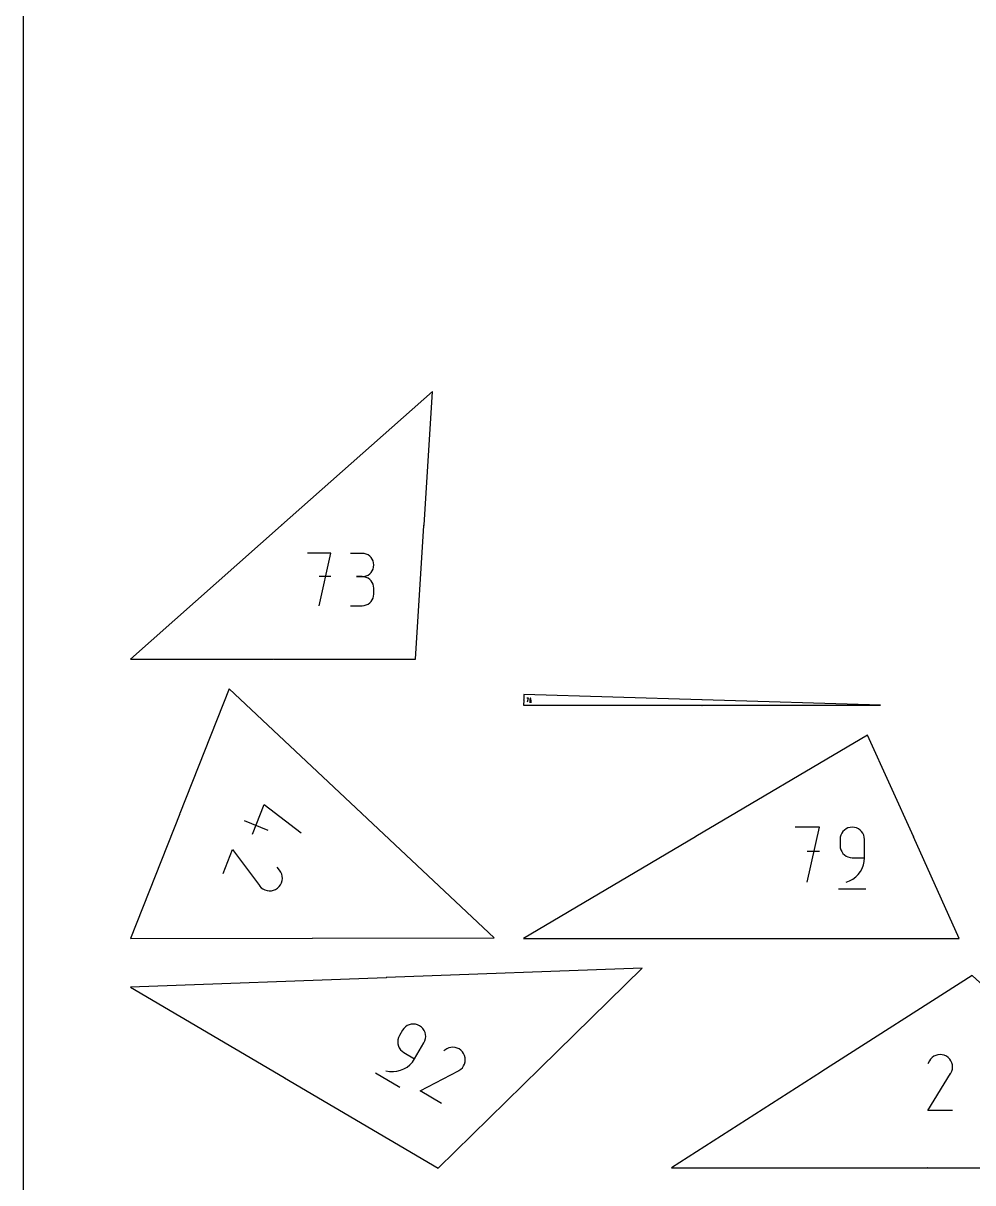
# Model space of a CAD drawing. Extents: x 0 to 500, y 0 to 1020.
# Drawn here: x 0 to 102.4, y 519.9 to 644.9 of the extents above; entities that cross this region are included whole.
import ezdxf

# ---------------------------------------------------------------- set-up
doc = ezdxf.new("R2010")
doc.units = 0

msp = doc.modelspace()

# ---------------------------------------------------------------- linework, layer by layer
at = {"layer": 'annotation', "color": 1}
for p, q in [((27.85468, 590.794825), (27.854641, 590.794232)), ((27.854641, 590.794232), (27.854709, 590.793624)), ((27.85482, 590.795392), (27.85468, 590.794825)), ((27.854709, 590.793624), (27.854942, 590.792691)), ((27.855052, 590.795922), (27.85482, 590.795392)), ((27.85537, 590.796404), (27.855052, 590.795922)), ((27.855765, 590.796826), (27.85537, 590.796404)), ((27.856231, 590.797178), (27.855765, 590.796826)), ((27.85676, 590.797449), (27.856231, 590.797178)), ((27.857345, 590.797628), (27.85676, 590.797449)), ((27.857952, 590.797694), (27.857345, 590.797628)), ((27.857345, 590.797628), (27.857345, 590.797628)), ((27.858544, 590.797653), (27.857952, 590.797694)), ((27.859111, 590.797512), (27.858544, 590.797653)), ((27.859641, 590.797279), (27.859111, 590.797512)), ((27.860122, 590.796961), (27.859641, 590.797279)), ((27.860544, 590.796565), (27.860122, 590.796961)), ((27.860895, 590.796098), (27.860544, 590.796565)), ((27.861164, 590.795568), (27.860895, 590.796098)), ((27.861339, 590.794982), (27.861164, 590.795568)), ((27.861342, 590.794969), (27.861339, 590.794982)), ((27.861339, 590.794982), (27.861339, 590.794982)), ((27.861345, 590.794956), (27.861342, 590.794969)), ((27.861347, 590.794943), (27.861345, 590.794956)), ((27.861349, 590.794931), (27.861347, 590.794943)), ((27.861351, 590.79492), (27.861349, 590.794931)), ((27.861353, 590.794908), (27.861351, 590.79492)), ((27.861354, 590.794896), (27.861353, 590.794908)), ((27.861355, 590.794884), (27.861354, 590.794896)), ((27.861355, 590.794872), (27.861355, 590.794884)), ((27.863359, 590.78319), (27.861355, 590.794872)), ((27.861355, 590.794872), (27.861355, 590.794872)), ((27.868422, 590.787682), (27.863359, 590.78319)), ((43.226742, 590.783945), (43.239939, 590.783122)), ((43.22737, 590.794025), (43.233231, 590.793659)), ((43.230167, 590.791645), (43.230624, 590.798973)), ((43.230624, 590.798973), (43.240705, 590.795406)), ((43.239939, 590.783122), (43.237187, 590.786239)), ((33.190642, 587.781262), (30.678488, 587.781262)), ((31.934742, 582.132016), (33.190642, 587.781262)), ((36.563768, 587.774708), (35.309286, 587.774708)), ((36.78939, 587.754456), (36.563768, 587.774708)), ((37.001692, 587.696095), (36.78939, 587.754456)), ((37.197144, 587.603213), (37.001692, 587.696095)), ((37.372214, 587.4794), (37.197144, 587.603213)), ((37.523371, 587.328245), (37.372214, 587.4794)), ((37.647084, 587.153338), (37.523371, 587.328245)), ((37.739823, 586.958268), (37.647084, 587.153338)), ((37.798055, 586.746625), (37.739823, 586.958268)), ((37.818251, 586.521997), (37.798055, 586.746625)), ((37.798055, 586.296314), (37.818251, 586.521997)), ((37.818251, 586.521997), (37.818251, 586.521997)), ((33.190642, 585.265566), (31.934742, 585.265566)), ((36.563768, 585.265743), (35.935641, 585.265743)), ((35.935641, 585.265743), (36.563768, 585.265743)), ((36.563768, 585.265743), (36.78939, 585.285999)), ((36.78939, 585.245491), (36.563768, 585.265743)), ((36.563768, 585.265743), (36.563768, 585.265743)), ((36.78939, 585.285999), (37.001692, 585.344394)), ((37.001692, 585.18713), (36.78939, 585.245491)), ((37.001692, 585.344394), (37.197144, 585.437369)), ((37.197144, 585.094248), (37.001692, 585.18713)), ((37.197144, 585.437369), (37.372214, 585.561361)), ((37.372214, 585.561361), (37.523371, 585.712813)), ((37.523371, 585.712813), (37.647084, 585.888162)), ((37.647084, 585.888162), (37.739823, 586.083849)), ((37.739823, 586.083849), (37.798055, 586.296314)), ((37.372214, 584.970435), (37.197144, 585.094248)), ((37.523371, 584.81928), (37.372214, 584.970435)), ((37.647084, 584.644373), (37.523371, 584.81928)), ((37.739823, 584.449303), (37.647084, 584.644373)), ((37.798055, 584.23766), (37.739823, 584.449303)), ((37.818251, 584.013032), (37.798055, 584.23766)), ((37.818251, 583.384905), (37.818251, 584.013032)), ((37.818251, 584.013032), (37.818251, 584.013032)), ((37.523371, 582.57851), (37.647084, 582.753406)), ((37.647084, 582.753406), (37.739823, 582.94849)), ((37.739823, 582.94849), (37.798055, 583.160184)), ((37.798055, 583.160184), (37.818251, 583.384905)), ((35.309286, 582.132194), (36.563768, 582.132194)), ((36.563768, 582.132194), (36.78939, 582.152433)), ((36.563768, 582.132194), (36.563768, 582.132194)), ((36.78939, 582.152433), (37.001692, 582.210766)), ((37.001692, 582.210766), (37.197144, 582.303609)), ((37.197144, 582.303609), (37.372214, 582.427385)), ((37.372214, 582.427385), (37.523371, 582.57851)), ((26.956251, 576.35676), (26.964713, 576.35676)), ((26.958787, 576.360148), (26.958787, 576.35338)), ((26.964713, 576.35676), (26.961333, 576.344908)), ((53.976086, 571.972966), (53.975947, 571.966464)), ((53.990639, 571.969403), (53.976086, 571.972966)), ((53.990895, 571.981389), (53.976272, 571.981701)), ((53.976272, 571.981701), (53.979455, 571.978381)), ((53.982597, 571.972827), (53.982528, 571.969576)), ((54.489278, 572.154586), (54.320845, 572.154586)), ((54.405073, 571.775819), (54.489278, 572.154586)), ((54.489278, 571.985915), (54.405073, 571.985915)), ((54.620793, 571.728473), (54.810177, 571.728473)), ((54.63319, 572.011517), (54.631328, 571.985915)), ((54.631328, 571.985915), (54.631328, 571.860024)), ((54.715438, 571.985915), (54.631328, 571.985915)), ((54.631328, 571.860024), (54.631328, 571.860024)), ((54.631328, 571.860024), (54.632686, 571.844893)), ((54.632686, 571.844893), (54.6366, 571.83065)), ((54.638626, 572.036115), (54.63319, 572.011517)), ((54.6366, 571.83065), (54.642831, 571.817533)), ((54.647409, 572.059405), (54.638626, 572.036115)), ((54.642831, 571.817533), (54.651138, 571.80578)), ((54.659311, 572.081081), (54.647409, 572.059405)), ((54.651138, 571.80578), (54.661282, 571.795629)), ((54.674106, 572.100839), (54.659311, 572.081081)), ((54.661282, 571.795629), (54.673024, 571.78732)), ((54.673024, 571.78732), (54.686124, 571.781089)), ((54.691566, 572.118373), (54.674106, 572.100839)), ((54.686124, 571.781089), (54.700342, 571.777176)), ((54.711465, 572.133379), (54.691566, 572.118373)), ((54.700342, 571.777176), (54.715438, 571.775819)), ((54.733575, 572.145552), (54.711465, 572.133379)), ((54.730565, 571.984565), (54.715438, 571.985915)), ((54.715438, 571.775819), (54.730565, 571.777176)), ((54.715438, 571.775819), (54.715438, 571.775819)), ((54.744799, 571.980672), (54.730565, 571.984565)), ((54.730565, 571.777176), (54.744799, 571.781089)), ((54.757671, 572.154586), (54.733575, 572.145552)), ((54.757904, 571.97447), (54.744799, 571.980672)), ((54.744799, 571.781089), (54.757904, 571.78732)), ((54.757671, 572.154586), (54.757671, 572.154586)), ((54.769642, 571.966194), (54.757904, 571.97447)), ((54.757904, 571.78732), (54.769642, 571.795629)), ((54.779777, 571.956079), (54.769642, 571.966194)), ((54.769642, 571.795629), (54.779777, 571.80578)), ((54.788071, 571.944359), (54.779777, 571.956079)), ((54.779777, 571.80578), (54.788071, 571.817533)), ((54.794289, 571.931271), (54.788071, 571.944359)), ((54.788071, 571.817533), (54.794289, 571.83065)), ((54.798194, 571.917047), (54.794289, 571.931271)), ((54.794289, 571.83065), (54.798194, 571.844893)), ((54.799548, 571.901924), (54.798194, 571.917047)), ((54.798194, 571.844893), (54.799548, 571.860024)), ((54.799548, 571.860024), (54.799548, 571.901924)), ((54.799548, 571.901924), (54.799548, 571.901924)), ((73.21294, 571.395858), (73.206909, 571.395858)), ((73.207291, 571.39215), (73.207248, 571.391668)), ((73.207248, 571.391668), (73.207248, 571.390334)), ((73.207248, 571.390334), (73.207248, 571.390334)), ((73.207248, 571.390334), (73.207291, 571.389852)), ((73.207415, 571.392604), (73.207291, 571.39215)), ((73.207291, 571.389852), (73.207415, 571.389399)), ((73.207613, 571.393022), (73.207415, 571.392604)), ((73.207415, 571.389399), (73.207613, 571.388983)), ((73.207877, 571.393396), (73.207613, 571.393022)), ((73.207613, 571.388983), (73.207877, 571.388609)), ((73.2082, 571.393719), (73.207877, 571.393396)), ((73.207877, 571.388609), (73.2082, 571.388287)), ((73.208574, 571.393984), (73.2082, 571.393719)), ((73.2082, 571.388287), (73.208574, 571.388024)), ((73.208991, 571.394182), (73.208574, 571.393984)), ((73.208574, 571.388024), (73.208991, 571.387826)), ((73.208581, 571.382287), (73.209349, 571.382575)), ((73.208581, 571.382287), (73.208581, 571.382287)), ((73.209445, 571.394307), (73.208991, 571.394182)), ((73.208991, 571.387826), (73.209445, 571.387702)), ((73.209349, 571.382575), (73.210053, 571.382963)), ((73.209926, 571.39435), (73.209445, 571.394307)), ((73.209445, 571.387702), (73.209926, 571.387659)), ((73.210407, 571.394307), (73.209926, 571.39435)), ((73.209926, 571.39435), (73.209926, 571.39435)), ((73.209926, 571.387659), (73.212605, 571.387659)), ((73.210053, 571.382963), (73.210687, 571.383441)), ((73.21086, 571.394182), (73.210407, 571.394307)), ((73.210687, 571.383441), (73.211243, 571.383999)), ((73.211277, 571.393984), (73.21086, 571.394182)), ((73.211243, 571.383999), (73.211714, 571.384628)), ((73.211651, 571.393719), (73.211277, 571.393984)), ((73.211974, 571.393396), (73.211651, 571.393719)), ((73.211714, 571.384628), (73.212093, 571.385319)), ((73.212239, 571.393022), (73.211974, 571.393396)), ((73.212093, 571.385319), (73.212373, 571.38606)), ((73.212437, 571.392604), (73.212239, 571.393022)), ((73.212373, 571.38606), (73.212546, 571.386844)), ((73.212562, 571.39215), (73.212437, 571.392604)), ((73.212546, 571.386844), (73.212605, 571.387659)), ((73.212605, 571.391668), (73.212562, 571.39215)), ((73.212605, 571.387659), (73.212605, 571.391668)), ((73.212605, 571.391668), (73.212605, 571.391668)), ((73.217165, 571.385414), (73.217128, 571.384953)), ((73.217128, 571.384953), (73.217169, 571.384497)), ((73.217129, 571.39435), (73.222487, 571.39435)), ((73.217284, 571.385869), (73.217165, 571.385414)), ((73.217169, 571.384497), (73.217287, 571.384055)), ((73.217489, 571.386307), (73.217284, 571.385869)), ((73.217287, 571.384055), (73.217479, 571.383639)), ((73.217479, 571.383639), (73.21774, 571.383258)), ((73.217494, 571.386317), (73.217489, 571.386307)), ((73.217489, 571.386307), (73.217489, 571.386307)), ((73.217499, 571.386326), (73.217494, 571.386317)), ((73.217504, 571.386335), (73.217499, 571.386326)), ((73.217509, 571.386343), (73.217504, 571.386335)), ((73.217514, 571.386351), (73.217509, 571.386343)), ((73.217519, 571.386359), (73.217514, 571.386351)), ((73.217525, 571.386366), (73.217519, 571.386359)), ((73.21753, 571.386374), (73.217525, 571.386366)), ((73.217536, 571.386381), (73.21753, 571.386374)), ((73.222487, 571.39435), (73.217536, 571.386381)), ((73.217536, 571.386381), (73.217536, 571.386381)), ((73.21774, 571.383258), (73.218069, 571.382923)), ((73.218069, 571.382923), (73.218463, 571.382643)), ((73.218463, 571.382643), (73.218463, 571.382643)), ((73.218463, 571.382643), (73.218903, 571.382442)), ((73.218903, 571.382442), (73.219359, 571.382324)), ((73.219359, 571.382324), (73.21982, 571.382288)), ((73.21982, 571.382288), (73.220276, 571.38233)), ((73.224854, 571.979549), (73.219928, 571.9797)), ((73.220276, 571.38233), (73.220717, 571.382448)), ((73.220717, 571.382448), (73.221133, 571.38264)), ((73.221133, 571.38264), (73.221513, 571.382903)), ((73.221513, 571.382903), (73.221848, 571.383233)), ((73.221848, 571.383233), (73.222127, 571.383629)), ((73.222054, 571.968545), (73.224854, 571.979549)), ((73.222127, 571.383629), (73.222479, 571.384304)), ((73.224704, 571.974616), (73.222241, 571.974691)), ((73.228747, 571.970807), (73.231466, 571.979348)), ((73.234899, 571.97062), (73.228747, 571.970807)), ((73.23298, 571.968213), (73.233129, 571.973133)), ((24.731871, 557.486999), (25.999058, 560.695945)), ((25.999058, 560.695945), (29.987467, 557.639562)), ((16.894539, 559.696719), (16.89257, 559.691732)), ((16.904769, 559.689797), (16.894539, 559.696719)), ((16.897052, 559.702965), (16.897, 559.702512)), ((16.897, 559.702512), (16.897025, 559.702055)), ((16.897025, 559.702055), (16.89713, 559.701605)), ((16.89718, 559.703405), (16.897052, 559.702965)), ((16.89713, 559.701605), (16.897314, 559.701172)), ((16.897383, 559.70382), (16.89718, 559.703405)), ((16.897314, 559.701172), (16.897579, 559.700767)), ((16.897659, 559.704201), (16.897383, 559.70382)), ((16.897579, 559.700767), (16.898078, 559.700192)), ((16.898008, 559.704536), (16.897659, 559.704201)), ((16.898413, 559.704799), (16.898008, 559.704536)), ((16.898008, 559.704536), (16.898008, 559.704536)), ((16.898845, 559.704982), (16.898413, 559.704799)), ((16.899533, 559.694747), (16.898549, 559.692254)), ((16.899296, 559.705085), (16.898845, 559.704982)), ((16.899753, 559.70511), (16.899296, 559.705085)), ((16.900207, 559.705058), (16.899753, 559.70511)), ((16.900646, 559.704929), (16.900207, 559.705058)), ((16.901061, 559.704725), (16.900646, 559.704929)), ((16.90144, 559.704447), (16.901061, 559.704725)), ((16.901773, 559.704096), (16.90144, 559.704447)), ((16.90178, 559.704088), (16.901773, 559.704096)), ((16.901773, 559.704096), (16.901773, 559.704096)), ((16.901786, 559.70408), (16.90178, 559.704088)), ((16.901793, 559.704072), (16.901786, 559.70408)), ((16.901798, 559.704065), (16.901793, 559.704072)), ((16.901804, 559.704057), (16.901798, 559.704065)), ((16.901809, 559.704049), (16.901804, 559.704057)), ((16.901814, 559.704041), (16.901809, 559.704049)), ((16.901819, 559.704033), (16.901814, 559.704041)), ((16.901823, 559.704025), (16.901819, 559.704033)), ((16.907415, 559.696497), (16.901823, 559.704025)), ((16.901823, 559.704025), (16.901823, 559.704025)), ((16.909382, 559.701478), (16.907415, 559.696497)), ((23.826902, 558.956247), (26.393624, 557.942669)), ((36.490228, 559.736025), (36.490166, 559.735571)), ((36.490166, 559.735571), (36.490181, 559.735115)), ((36.490181, 559.735115), (36.490273, 559.734667)), ((36.490369, 559.736464), (36.490228, 559.736025)), ((36.490273, 559.734667), (36.490442, 559.734238)), ((36.490588, 559.73688), (36.490369, 559.736464)), ((36.490442, 559.734238), (36.490687, 559.733837)), ((36.490887, 559.73726), (36.490588, 559.73688)), ((36.490687, 559.733837), (36.491008, 559.733477)), ((36.4918, 559.738233), (36.490887, 559.73726)), ((36.490887, 559.73726), (36.490887, 559.73726)), ((36.491008, 559.733477), (36.491008, 559.733477)), ((36.491008, 559.733477), (36.491388, 559.733179)), ((36.491388, 559.733179), (36.491802, 559.732959)), ((36.492162, 559.738555), (36.4918, 559.738233)), ((36.491802, 559.732959), (36.492242, 559.732818)), ((36.492563, 559.7388), (36.492162, 559.738555)), ((36.492242, 559.732818), (36.492695, 559.732754)), ((36.492993, 559.738968), (36.492563, 559.7388)), ((36.492695, 559.732754), (36.493151, 559.732767)), ((36.493442, 559.73906), (36.492993, 559.738968)), ((36.493151, 559.732767), (36.493599, 559.732858)), ((36.493899, 559.739075), (36.493442, 559.73906)), ((36.493599, 559.732858), (36.494029, 559.733026)), ((36.494353, 559.739012), (36.493899, 559.739075)), ((36.494029, 559.733026), (36.49443, 559.733271)), ((36.494793, 559.738871), (36.494353, 559.739012)), ((36.49443, 559.733271), (36.494791, 559.733593)), ((36.494813, 559.740906), (36.49475, 559.740451)), ((36.49475, 559.740451), (36.494764, 559.739995)), ((36.494764, 559.739995), (36.494855, 559.739546)), ((36.494791, 559.733593), (36.495705, 559.734565)), ((36.495208, 559.738651), (36.494793, 559.738871)), ((36.494955, 559.741346), (36.494813, 559.740906)), ((36.494855, 559.739546), (36.495023, 559.739115)), ((36.495174, 559.741762), (36.494955, 559.741346)), ((36.495023, 559.739115), (36.495268, 559.738714)), ((36.495473, 559.742143), (36.495174, 559.741762)), ((36.495589, 559.738354), (36.495208, 559.738651)), ((36.495268, 559.738714), (36.495589, 559.738354)), ((36.495833, 559.742463), (36.495473, 559.742143)), ((36.495473, 559.742143), (36.495473, 559.742143)), ((36.49591, 559.737993), (36.495589, 559.738354)), ((36.495589, 559.738354), (36.495589, 559.738354)), ((36.495589, 559.738354), (36.495589, 559.738354)), ((36.495589, 559.738354), (36.495969, 559.738056)), ((36.495705, 559.734565), (36.496003, 559.734946)), ((36.495705, 559.734565), (36.495705, 559.734565)), ((36.496233, 559.742707), (36.495833, 559.742463)), ((36.496154, 559.737592), (36.49591, 559.737993)), ((36.495969, 559.738056), (36.496384, 559.737837)), ((36.496003, 559.734946), (36.496223, 559.735362)), ((36.496323, 559.737162), (36.496154, 559.737592)), ((36.496223, 559.735362), (36.496365, 559.735802)), ((36.496663, 559.742875), (36.496233, 559.742707)), ((36.496258, 559.728545), (36.505322, 559.730965)), ((36.500163, 559.724878), (36.496258, 559.728545)), ((36.496414, 559.736713), (36.496323, 559.737162)), ((36.496365, 559.735802), (36.496428, 559.736256)), ((36.496384, 559.737837), (36.496824, 559.737696)), ((36.496428, 559.736256), (36.496414, 559.736713)), ((36.497111, 559.742966), (36.496663, 559.742875)), ((36.496824, 559.737696), (36.497278, 559.737633)), ((36.497568, 559.74298), (36.497111, 559.742966)), ((36.497278, 559.737633), (36.497735, 559.737647)), ((36.498021, 559.742917), (36.497568, 559.74298)), ((36.497735, 559.737647), (36.498184, 559.737739)), ((36.498461, 559.742776), (36.498021, 559.742917)), ((36.498184, 559.737739), (36.498615, 559.737908)), ((36.498876, 559.742556), (36.498461, 559.742776)), ((36.498615, 559.737908), (36.499016, 559.738153)), ((36.499257, 559.742258), (36.498876, 559.742556)), ((36.499016, 559.738153), (36.499378, 559.738475)), ((36.499578, 559.741898), (36.499257, 559.742258)), ((36.499257, 559.742258), (36.499257, 559.742258)), ((36.499378, 559.738475), (36.499674, 559.738854)), ((36.499378, 559.738475), (36.499378, 559.738475)), ((36.499822, 559.741497), (36.499578, 559.741898)), ((36.499674, 559.738854), (36.499893, 559.739269)), ((36.499991, 559.741067), (36.499822, 559.741497)), ((36.499893, 559.739269), (36.500034, 559.739708)), ((36.500082, 559.740618), (36.499991, 559.741067)), ((36.500034, 559.739708), (36.500097, 559.740161)), ((36.500097, 559.740161), (36.500082, 559.740618)), ((36.50386, 559.736114), (36.503142, 559.735863)), ((36.504335, 559.736211), (36.50386, 559.736114)), ((36.504805, 559.736223), (36.504335, 559.736211)), ((36.505262, 559.736154), (36.504805, 559.736223)), ((36.505697, 559.736009), (36.505262, 559.736154)), ((36.505322, 559.730965), (36.505332, 559.730966)), ((36.505322, 559.730965), (36.505322, 559.730965)), ((36.505332, 559.730966), (36.505341, 559.730968)), ((36.505341, 559.730968), (36.50535, 559.730969)), ((36.50535, 559.730969), (36.505359, 559.730971)), ((36.505359, 559.730971), (36.505368, 559.730974)), ((36.505368, 559.730974), (36.505378, 559.730976)), ((36.505378, 559.730976), (36.505387, 559.730979)), ((36.505387, 559.730979), (36.505397, 559.730982)), ((36.505397, 559.730982), (36.505407, 559.730986)), ((36.505407, 559.730986), (36.505857, 559.731166)), ((36.505407, 559.730986), (36.505407, 559.730986)), ((36.506099, 559.735793), (36.505697, 559.736009)), ((36.505857, 559.731166), (36.506255, 559.731415)), ((36.50646, 559.735511), (36.506099, 559.735793)), ((36.506255, 559.731415), (36.506598, 559.731726)), ((36.506772, 559.735169), (36.50646, 559.735511)), ((36.506598, 559.731726), (36.50688, 559.732087)), ((36.507023, 559.734772), (36.506772, 559.735169)), ((36.50688, 559.732087), (36.507096, 559.732489)), ((36.507206, 559.734324), (36.507023, 559.734772)), ((36.507096, 559.732489), (36.507242, 559.732924)), ((36.507302, 559.73385), (36.507206, 559.734324)), ((36.507206, 559.734324), (36.507206, 559.734324)), ((36.507242, 559.732924), (36.507312, 559.733381)), ((36.507312, 559.733381), (36.507302, 559.73385)), ((85.885517, 558.255135), (83.250289, 558.255135)), ((84.568089, 552.329122), (85.885517, 558.255135)), ((88.287552, 557.602222), (88.190071, 557.396948)), ((88.417525, 557.786162), (88.287552, 557.602222)), ((88.57624, 557.945033), (88.417525, 557.786162)), ((88.759948, 558.075101), (88.57624, 557.945033)), ((88.964899, 558.17263), (88.759948, 558.075101)), ((89.187342, 558.233886), (88.964899, 558.17263)), ((89.423528, 558.255135), (89.187342, 558.233886)), ((89.660204, 558.233886), (89.423528, 558.255135)), ((89.423528, 558.255135), (89.423528, 558.255135)), ((89.882907, 558.17263), (89.660204, 558.233886)), ((90.087934, 558.075101), (89.882907, 558.17263)), ((90.271581, 557.945033), (90.087934, 558.075101)), ((90.430144, 557.786162), (90.271581, 557.945033)), ((90.559918, 557.602222), (90.430144, 557.786162)), ((90.6572, 557.396948), (90.559918, 557.602222)), ((72.516385, 557.231245), (72.511768, 557.228519)), ((72.520208, 557.219499), (72.516385, 557.231245)), ((72.519115, 557.226621), (72.516807, 557.225258)), ((72.522322, 557.232764), (72.522236, 557.231983)), ((72.522236, 557.231983), (72.522261, 557.231196)), ((72.522261, 557.231196), (72.522397, 557.230415)), ((72.522517, 557.233527), (72.522322, 557.232764)), ((72.522397, 557.230415), (72.522646, 557.229653)), ((72.52282, 557.23426), (72.522517, 557.233527)), ((72.522646, 557.229653), (72.52301, 557.228921)), ((72.523229, 557.234952), (72.52282, 557.23426)), ((72.525315, 557.230282), (72.52301, 557.228921)), ((72.52301, 557.228921), (72.525047, 557.225469)), ((72.523743, 557.23559), (72.523229, 557.234952)), ((72.523743, 557.23559), (72.523743, 557.23559)), ((72.525047, 557.225469), (72.525047, 557.225469)), ((72.525047, 557.225469), (72.52533, 557.225077)), ((72.525752, 557.23049), (72.525315, 557.230282)), ((72.52533, 557.225077), (72.525667, 557.224749)), ((72.525667, 557.224749), (72.526051, 557.224491)), ((72.526205, 557.230614), (72.525752, 557.23049)), ((72.526051, 557.224491), (72.526469, 557.224303)), ((72.526665, 557.230656), (72.526205, 557.230614)), ((72.526469, 557.224303), (72.526911, 557.224189)), ((72.527121, 557.230619), (72.526665, 557.230656)), ((72.526888, 557.221692), (72.53208, 557.224758)), ((72.526911, 557.224189), (72.527367, 557.224151)), ((72.527562, 557.230506), (72.527121, 557.230619)), ((72.527367, 557.224151), (72.527827, 557.224192)), ((72.527979, 557.230319), (72.527562, 557.230506)), ((72.527827, 557.224192), (72.52828, 557.224315)), ((72.528362, 557.23006), (72.527979, 557.230319)), ((72.52828, 557.224315), (72.528716, 557.224522)), ((72.528699, 557.229734), (72.528362, 557.23006)), ((72.528981, 557.229341), (72.528699, 557.229734)), ((72.528716, 557.224522), (72.529109, 557.224804)), ((72.528716, 557.224522), (72.528716, 557.224522)), ((72.529659, 557.228192), (72.528981, 557.229341)), ((72.528981, 557.229341), (72.528981, 557.229341)), ((72.529109, 557.224804), (72.529436, 557.225142)), ((72.529436, 557.225142), (72.529694, 557.225525)), ((72.529867, 557.227756), (72.529659, 557.228192)), ((72.529694, 557.225525), (72.529882, 557.225943)), ((72.52999, 557.227302), (72.529867, 557.227756)), ((72.529882, 557.225943), (72.529995, 557.226385)), ((72.530032, 557.226842), (72.52999, 557.227302)), ((72.529995, 557.226385), (72.530032, 557.226842)), ((88.128832, 557.174074), (88.107586, 556.937335)), ((88.107586, 556.937335), (88.107586, 556.278435)), ((88.190071, 557.396948), (88.128832, 557.174074)), ((90.718285, 557.174074), (90.6572, 557.396948)), ((90.73947, 556.937335), (90.718285, 557.174074)), ((90.73947, 554.961006), (90.73947, 556.937335)), ((90.73947, 556.937335), (90.73947, 556.937335)), ((96.016323, 557.225818), (96.016312, 557.225235)), ((96.016312, 557.225235), (96.016404, 557.224649)), ((96.016433, 557.226386), (96.016323, 557.225818)), ((96.016404, 557.224649), (96.016604, 557.224073)), ((96.016636, 557.226925), (96.016433, 557.226386)), ((96.016604, 557.224073), (96.016604, 557.224073)), ((96.016604, 557.224073), (96.016903, 557.223542)), ((96.016929, 557.227424), (96.016636, 557.226925)), ((96.016903, 557.223542), (96.017281, 557.223085)), ((96.017306, 557.227869), (96.016929, 557.227424)), ((96.017281, 557.223085), (96.017725, 557.222707)), ((96.017763, 557.228247), (96.017306, 557.227869)), ((96.017725, 557.222707), (96.018223, 557.222413)), ((96.018295, 557.228547), (96.017763, 557.228247)), ((96.018223, 557.222413), (96.018762, 557.222208)), ((96.019832, 557.22924), (96.018295, 557.228547)), ((96.018295, 557.228547), (96.018295, 557.228547)), ((96.018762, 557.222208), (96.019329, 557.222097)), ((96.019329, 557.222097), (96.019912, 557.222085)), ((96.02041, 557.22944), (96.019832, 557.22924)), ((96.019912, 557.222085), (96.020499, 557.222176)), ((96.020997, 557.229532), (96.02041, 557.22944)), ((96.020499, 557.222176), (96.021076, 557.222376)), ((96.021581, 557.22952), (96.020997, 557.229532)), ((96.021076, 557.222376), (96.022613, 557.223069)), ((96.022149, 557.22941), (96.021581, 557.22952)), ((96.022689, 557.229206), (96.022149, 557.22941)), ((96.022613, 557.223069), (96.023146, 557.223369)), ((96.022613, 557.223069), (96.022613, 557.223069)), ((96.023188, 557.228912), (96.022689, 557.229206)), ((96.023146, 557.223369), (96.023603, 557.223748)), ((96.023633, 557.228535), (96.023188, 557.228912)), ((96.023603, 557.223748), (96.023982, 557.224193)), ((96.024012, 557.228078), (96.023633, 557.228535)), ((96.023982, 557.224193), (96.024275, 557.224692)), ((96.024312, 557.227546), (96.024012, 557.228078)), ((96.024033, 557.229292), (96.02402, 557.228709)), ((96.02402, 557.228709), (96.024112, 557.228122)), ((96.024144, 557.22986), (96.024033, 557.229292)), ((96.024112, 557.228122), (96.024312, 557.227546)), ((96.024348, 557.2304), (96.024144, 557.22986)), ((96.024275, 557.224692), (96.02448, 557.225232)), ((96.024511, 557.22697), (96.024312, 557.227546)), ((96.024312, 557.227546), (96.024312, 557.227546)), ((96.024312, 557.227546), (96.024312, 557.227546)), ((96.024312, 557.227546), (96.024611, 557.227015)), ((96.024642, 557.230899), (96.024348, 557.2304)), ((96.02448, 557.225232), (96.024591, 557.2258)), ((96.024603, 557.226383), (96.024511, 557.22697)), ((96.024591, 557.2258), (96.024603, 557.226383)), ((96.024611, 557.227015), (96.02499, 557.226558)), ((96.025021, 557.231345), (96.024642, 557.230899)), ((96.02499, 557.226558), (96.025435, 557.22618)), ((96.025478, 557.231724), (96.025021, 557.231345)), ((96.025435, 557.22618), (96.025934, 557.225887)), ((96.026011, 557.232024), (96.025478, 557.231724)), ((96.025934, 557.225887), (96.026474, 557.225683)), ((96.026586, 557.232223), (96.026011, 557.232024)), ((96.026011, 557.232024), (96.026011, 557.232024)), ((96.026474, 557.225683), (96.027043, 557.225572)), ((96.027171, 557.232314), (96.026586, 557.232223)), ((96.027043, 557.225572), (96.027627, 557.225561)), ((96.027754, 557.232302), (96.027171, 557.232314)), ((96.027627, 557.225561), (96.028214, 557.225653)), ((96.028321, 557.232191), (96.027754, 557.232302)), ((96.028214, 557.225653), (96.028792, 557.225853)), ((96.028861, 557.231986), (96.028321, 557.232191)), ((96.028792, 557.225853), (96.029322, 557.226152)), ((96.028792, 557.225853), (96.028792, 557.225853)), ((96.029359, 557.231693), (96.028861, 557.231986)), ((96.029322, 557.226152), (96.029778, 557.22653)), ((96.029804, 557.231315), (96.029359, 557.231693)), ((96.029778, 557.22653), (96.030154, 557.226974)), ((96.030183, 557.230858), (96.029804, 557.231315)), ((96.030154, 557.226974), (96.030447, 557.227473)), ((96.030482, 557.230327), (96.030183, 557.230858)), ((96.030447, 557.227473), (96.030651, 557.228012)), ((96.030682, 557.22975), (96.030482, 557.230327)), ((96.030482, 557.230327), (96.030482, 557.230327)), ((96.030651, 557.228012), (96.030762, 557.22858)), ((96.030774, 557.229164), (96.030682, 557.22975)), ((96.030762, 557.22858), (96.030774, 557.229164)), ((21.57744, 553.259986), (22.591018, 555.826708)), ((22.591018, 555.826708), (25.472628, 551.9472)), ((85.885517, 555.61619), (84.568089, 555.61619)), ((88.107586, 556.278435), (88.107586, 556.278435)), ((88.107586, 556.278435), (88.128832, 556.041709)), ((88.128832, 556.041709), (88.190071, 555.818869)), ((88.190071, 555.818869), (88.287552, 555.613644)), ((88.287552, 555.613644), (88.417525, 555.429762)), ((88.417525, 555.429762), (88.57624, 555.270953)), ((88.57624, 555.270953), (88.759948, 555.140944)), ((88.759948, 555.140944), (88.964899, 555.043464)), ((27.659742, 553.62611), (27.403006, 553.922303)), ((88.964899, 555.043464), (89.187342, 554.982242)), ((89.187342, 554.982242), (89.423528, 554.961006)), ((89.423528, 554.961006), (90.73947, 554.961006)), ((90.487959, 553.813716), (90.625308, 554.177415)), ((90.625308, 554.177415), (90.710335, 554.561456)), ((90.710335, 554.561456), (90.73947, 554.961006)), ((27.796576, 553.417478), (27.659742, 553.62611)), ((27.891524, 553.194502), (27.796576, 553.417478)), ((27.945244, 552.962562), (27.891524, 553.194502)), ((27.931639, 552.493317), (27.958396, 552.72704)), ((27.958396, 552.72704), (27.945244, 552.962562)), ((89.14132, 552.469358), (89.486736, 552.658912)), ((89.486736, 552.658912), (89.797677, 552.892954)), ((89.797677, 552.892954), (90.070574, 553.166655)), ((90.070574, 553.166655), (90.301858, 553.475186)), ((90.301858, 553.475186), (90.487959, 553.813716)), ((25.472628, 551.9472), (25.472628, 551.9472)), ((25.472628, 551.9472), (25.475017, 551.942979)), ((25.475017, 551.942979), (25.477481, 551.938863)), ((25.477481, 551.938863), (25.480045, 551.934822)), ((25.480045, 551.934822), (25.482729, 551.930826)), ((25.482729, 551.930826), (25.485557, 551.926845)), ((25.485557, 551.926845), (25.488553, 551.92285)), ((25.488553, 551.92285), (25.491738, 551.918812)), ((25.491738, 551.918812), (25.495135, 551.9147)), ((25.495135, 551.9147), (25.498767, 551.910484)), ((25.498767, 551.910484), (25.498767, 551.910484)), ((25.498767, 551.910484), (25.670356, 551.729526)), ((25.670356, 551.729526), (25.865719, 551.58625)), ((25.865719, 551.58625), (26.079376, 551.481199)), ((26.079376, 551.481199), (26.30585, 551.414916)), ((26.30585, 551.414916), (26.539661, 551.387943)), ((26.539661, 551.387943), (26.775331, 551.400825)), ((26.775331, 551.400825), (27.007382, 551.454103)), ((27.007382, 551.454103), (27.230335, 551.548319)), ((27.230335, 551.548319), (27.438712, 551.684018)), ((27.438712, 551.684018), (27.61851, 551.856742)), ((27.438712, 551.684018), (27.438712, 551.684018)), ((27.61851, 551.856742), (27.761037, 552.052787)), ((27.761037, 552.052787), (27.865633, 552.266772)), ((27.865633, 552.266772), (27.931639, 552.493317)), ((87.94314, 551.588371), (90.906146, 551.588371)), ((88.765, 552.329122), (89.14132, 552.469358)), ((88.765, 552.329122), (88.765, 552.329122)), ((31.177748, 546.280562), (31.177643, 546.279498)), ((31.177643, 546.279498), (31.177645, 546.27843)), ((31.177645, 546.27843), (31.177754, 546.277366)), ((31.17796, 546.281613), (31.177748, 546.280562)), ((31.177754, 546.277366), (31.17797, 546.276315)), ((31.178278, 546.282644), (31.17796, 546.281613)), ((31.17797, 546.276315), (31.178293, 546.275284)), ((31.178704, 546.283646), (31.178278, 546.282644)), ((31.178293, 546.275284), (31.178722, 546.274282)), ((31.178847, 546.283883), (31.178704, 546.283646)), ((31.178704, 546.283646), (31.178704, 546.283646)), ((31.178722, 546.274282), (31.178722, 546.274282)), ((31.178722, 546.274282), (31.178777, 546.27418)), ((31.178777, 546.27418), (31.178839, 546.274084)), ((31.178839, 546.274084), (31.178907, 546.273992)), ((31.179025, 546.284086), (31.178847, 546.283883)), ((31.178907, 546.273992), (31.178982, 546.273906)), ((31.178982, 546.273906), (31.179063, 546.273825)), ((31.179233, 546.284252), (31.179025, 546.284086)), ((31.179063, 546.273825), (31.179149, 546.273751)), ((31.179149, 546.273751), (31.179241, 546.273684)), ((31.179464, 546.284379), (31.179233, 546.284252)), ((31.179241, 546.273684), (31.179336, 546.273624)), ((31.179336, 546.273624), (31.179436, 546.273572)), ((31.179436, 546.273572), (31.179436, 546.273572)), ((31.179436, 546.273572), (31.179696, 546.273474)), ((31.179712, 546.284465), (31.179464, 546.284379)), ((31.179696, 546.273474), (31.179963, 546.273425)), ((31.179972, 546.284509), (31.179712, 546.284465)), ((31.179963, 546.273425), (31.180229, 546.273423)), ((31.180238, 546.284508), (31.179972, 546.284509)), ((31.180229, 546.273423), (31.18049, 546.273466)), ((31.180502, 546.284461), (31.180238, 546.284508)), ((31.18049, 546.273466), (31.180739, 546.273552)), ((31.180761, 546.284365), (31.180502, 546.284461)), ((31.180739, 546.273552), (31.18097, 546.273679)), ((31.180761, 546.284365), (31.180761, 546.284365)), ((31.180864, 546.28431), (31.180761, 546.284365)), ((31.180962, 546.284249), (31.180864, 546.28431)), ((31.181054, 546.28418), (31.180962, 546.284249)), ((31.18097, 546.273679), (31.181178, 546.273845)), ((31.181141, 546.284106), (31.181054, 546.28418)), ((31.181222, 546.284026), (31.181141, 546.284106)), ((31.181178, 546.273845), (31.181356, 546.274049)), ((31.181297, 546.28394), (31.181222, 546.284026)), ((31.181365, 546.283849), (31.181297, 546.28394)), ((31.181356, 546.274049), (31.181499, 546.274288)), ((31.181426, 546.283753), (31.181365, 546.283849)), ((31.181481, 546.283652), (31.181426, 546.283753)), ((31.181908, 546.282649), (31.181481, 546.283652)), ((31.181481, 546.283652), (31.181481, 546.283652)), ((31.181499, 546.274288), (31.181922, 546.275289)), ((31.181499, 546.274288), (31.181499, 546.274288)), ((31.182229, 546.281618), (31.181908, 546.282649)), ((31.181922, 546.275289), (31.18224, 546.27632)), ((31.182444, 546.280567), (31.182229, 546.281618)), ((31.18224, 546.27632), (31.182451, 546.277371)), ((31.182553, 546.279503), (31.182444, 546.280567)), ((31.182451, 546.277371), (31.182555, 546.278435)), ((31.182555, 546.278435), (31.182553, 546.279503)), ((31.186713, 546.282054), (31.192879, 546.282066)), ((31.188556, 546.284527), (31.188566, 546.279595)), ((31.192879, 546.282066), (31.190433, 546.273426)), ((77.452609, 546.262962), (77.452564, 546.262403)), ((77.452564, 546.262403), (77.452615, 546.26185)), ((77.452566, 546.273802), (77.459064, 546.273802)), ((77.452754, 546.263514), (77.452609, 546.262962)), ((77.452615, 546.26185), (77.452758, 546.261314)), ((77.453002, 546.264046), (77.452754, 546.263514)), ((77.452758, 546.261314), (77.45299, 546.260809)), ((77.45299, 546.260809), (77.453307, 546.260347)), ((77.453008, 546.264058), (77.453002, 546.264046)), ((77.453002, 546.264046), (77.453002, 546.264046)), ((77.453014, 546.264069), (77.453008, 546.264058)), ((77.45302, 546.264079), (77.453014, 546.264069)), ((77.453027, 546.264089), (77.45302, 546.264079)), ((77.453033, 546.264099), (77.453027, 546.264089)), ((77.453039, 546.264108), (77.453033, 546.264099)), ((77.453046, 546.264117), (77.453039, 546.264108)), ((77.453053, 546.264126), (77.453046, 546.264117)), ((77.45306, 546.264135), (77.453053, 546.264126)), ((77.459064, 546.273802), (77.45306, 546.264135)), ((77.45306, 546.264135), (77.45306, 546.264135)), ((77.453307, 546.260347), (77.453707, 546.25994)), ((77.453707, 546.25994), (77.454184, 546.259601)), ((77.454184, 546.259601), (77.454184, 546.259601)), ((77.454184, 546.259601), (77.454718, 546.259357)), ((77.454718, 546.259357), (77.45527, 546.259214)), ((77.45527, 546.259214), (77.45583, 546.25917)), ((77.45583, 546.25917), (77.456383, 546.259222)), ((77.456383, 546.259222), (77.456918, 546.259365)), ((77.456918, 546.259365), (77.457422, 546.259598)), ((77.457422, 546.259598), (77.457884, 546.259916)), ((77.457884, 546.259916), (77.45829, 546.260317)), ((77.45829, 546.260317), (77.458629, 546.260797)), ((77.458629, 546.260797), (77.459055, 546.261615)), ((77.464552, 546.273801), (77.464552, 546.25917)), ((77.464552, 546.25917), (77.467805, 546.262424)), ((39.160533, 542.029881), (39.160234, 542.029249)), ((39.160776, 542.030254), (39.160533, 542.029881)), ((39.160575, 542.020021), (39.164846, 542.027512)), ((39.165495, 542.020206), (39.160575, 542.020021)), ((39.161072, 542.030569), (39.160776, 542.030254)), ((39.161413, 542.030824), (39.161072, 542.030569)), ((39.161788, 542.031014), (39.161413, 542.030824)), ((39.162189, 542.031138), (39.161788, 542.031014)), ((39.162606, 542.031193), (39.162189, 542.031138)), ((39.163031, 542.031175), (39.162606, 542.031193)), ((39.163454, 542.031083), (39.163031, 542.031175)), ((39.163865, 542.030913), (39.163454, 542.031083)), ((39.164236, 542.03067), (39.163865, 542.030913)), ((39.163865, 542.030913), (39.163865, 542.030913)), ((39.16455, 542.030374), (39.164236, 542.03067)), ((39.164804, 542.030033), (39.16455, 542.030374)), ((39.164994, 542.029657), (39.164804, 542.030033)), ((39.164846, 542.027512), (39.164851, 542.027519)), ((39.164846, 542.027512), (39.164846, 542.027512)), ((39.164851, 542.027519), (39.164856, 542.027526)), ((39.164856, 542.027526), (39.16486, 542.027533)), ((39.16486, 542.027533), (39.164865, 542.027541)), ((39.164865, 542.027541), (39.164869, 542.027548)), ((39.164869, 542.027548), (39.164874, 542.027556)), ((39.164874, 542.027556), (39.164878, 542.027564)), ((39.164878, 542.027564), (39.164882, 542.027572)), ((39.164882, 542.027572), (39.164887, 542.027581)), ((39.164887, 542.027581), (39.165059, 542.027992)), ((39.164887, 542.027581), (39.164887, 542.027581)), ((39.165117, 542.029256), (39.164994, 542.029657)), ((39.165059, 542.027992), (39.165153, 542.028414)), ((39.165172, 542.028838), (39.165117, 542.029256)), ((39.165153, 542.028414), (39.165172, 542.028838)), ((39.169558, 542.022826), (39.17169, 542.031536)), ((39.17571, 542.023058), (39.169558, 542.022826)), ((39.173959, 542.020526), (39.173773, 542.025446)), ((40.9204, 536.362468), (40.580597, 535.783798)), ((41.061148, 536.559423), (40.9204, 536.362468)), ((41.229869, 536.723578), (41.061148, 536.559423)), ((41.421342, 536.853585), (41.229869, 536.723578)), ((41.63035, 536.948099), (41.421342, 536.853585)), ((41.851671, 537.005774), (41.63035, 536.948099)), ((42.080087, 537.025263), (41.851671, 537.005774)), ((42.310379, 537.005221), (42.080087, 537.025263)), ((42.537328, 536.944302), (42.310379, 537.005221)), ((42.755713, 536.841159), (42.537328, 536.944302)), ((42.952611, 536.700442), (42.755713, 536.841159)), ((42.755713, 536.841159), (42.755713, 536.841159)), ((43.116607, 536.531794), (42.952611, 536.700442)), ((43.246372, 536.340405), (43.116607, 536.531794)), ((40.416034, 535.337652), (40.395808, 535.107145)), ((40.395808, 535.107145), (40.415125, 534.878625)), ((40.477174, 535.56494), (40.416034, 535.337652)), ((40.580597, 535.783798), (40.477174, 535.56494)), ((40.580597, 535.783798), (40.580597, 535.783798)), ((43.231814, 535.005173), (43.335298, 535.224011)), ((43.34058, 536.131466), (43.246372, 536.340405)), ((43.335298, 535.224011), (43.39659, 535.451249)), ((43.397903, 535.910167), (43.34058, 536.131466)), ((43.39659, 535.451249), (43.417016, 535.681698)), ((43.417016, 535.681698), (43.397903, 535.910167)), ((40.415125, 534.878625), (40.472615, 534.657301)), ((40.472615, 534.657301), (40.566907, 534.448382)), ((40.566907, 534.448382), (40.69663, 534.257076)), ((40.69663, 534.257076), (40.860415, 534.088592)), ((40.860415, 534.088592), (41.05689, 533.948138)), ((41.05689, 533.948138), (42.212597, 533.269491)), ((42.212597, 533.269491), (43.231814, 535.005173)), ((43.231814, 535.005173), (43.231814, 535.005173)), ((45.679005, 534.346298), (45.356283, 534.144288)), ((45.89973, 534.446359), (45.679005, 534.346298)), ((46.127946, 534.504072), (45.89973, 534.446359)), ((46.358586, 534.520876), (46.127946, 534.504072)), ((46.586586, 534.49821), (46.358586, 534.520876)), ((46.806882, 534.437513), (46.586586, 534.49821)), ((47.014407, 534.340224), (46.806882, 534.437513)), ((47.204096, 534.207783), (47.014407, 534.340224)), ((47.370885, 534.041627), (47.204096, 534.207783)), ((47.509709, 533.843197), (47.370885, 534.041627)), ((41.40004, 532.391606), (41.708229, 532.640188)), ((41.708229, 532.640188), (41.980956, 532.933617)), ((41.980956, 532.933617), (42.212597, 533.269491)), ((47.500688, 532.508258), (47.598232, 532.715673)), ((47.608718, 533.622887), (47.509709, 533.843197)), ((47.509709, 533.843197), (47.509709, 533.843197)), ((47.598232, 532.715673), (47.659148, 532.936019)), ((47.665733, 533.394803), (47.608718, 533.622887)), ((47.659148, 532.936019), (47.682096, 533.164122)), ((47.682096, 533.164122), (47.665733, 533.394803)), ((97.738559, 533.059298), (97.562594, 532.721748)), ((97.878202, 533.257314), (97.738559, 533.059298)), ((98.045741, 533.42261), (97.878202, 533.257314)), ((98.236083, 533.553865), (98.045741, 533.42261)), ((98.44413, 533.649753), (98.236083, 533.553865)), ((98.664789, 533.708952), (98.44413, 533.649753)), ((98.892962, 533.730138), (98.664789, 533.708952)), ((99.123556, 533.711987), (98.892962, 533.730138)), ((99.351475, 533.653175), (99.123556, 533.711987)), ((99.571623, 533.552379), (99.351475, 533.653175)), ((99.768521, 533.412562), (99.571623, 533.552379)), ((99.571623, 533.552379), (99.571623, 533.552379)), ((99.93315, 533.244783), (99.768521, 533.412562)), ((100.064044, 533.054183), (99.93315, 533.244783)), ((100.159741, 532.845905), (100.064044, 533.054183)), ((100.218777, 532.625091), (100.159741, 532.845905)), ((100.239687, 532.396882), (100.218777, 532.625091)), ((38.017451, 531.749624), (40.619669, 530.221565)), ((39.121252, 531.976335), (39.121252, 531.976335)), ((39.121252, 531.976335), (39.524072, 531.905422)), ((39.524072, 531.905422), (39.925183, 531.893759)), ((39.925183, 531.893759), (40.318961, 531.938948)), ((40.318961, 531.938948), (40.69978, 532.038585)), ((40.69978, 532.038585), (41.062015, 532.190272)), ((41.062015, 532.190272), (41.40004, 532.391606)), ((42.807661, 529.811568), (46.96256, 531.995783)), ((46.96256, 531.995783), (46.966968, 531.997443)), ((46.96256, 531.995783), (46.96256, 531.995783)), ((46.966968, 531.997443), (46.971288, 531.999192)), ((46.971288, 531.999192), (46.97555, 532.001046)), ((46.97555, 532.001046), (46.979788, 532.003024)), ((46.979788, 532.003024), (46.984032, 532.005142)), ((46.984032, 532.005142), (46.988314, 532.007418)), ((46.988314, 532.007418), (46.992667, 532.009869)), ((46.992667, 532.009869), (46.997122, 532.012513)), ((46.997122, 532.012513), (47.001712, 532.015368)), ((47.001712, 532.015368), (47.201086, 532.152929)), ((47.001712, 532.015368), (47.001712, 532.015368)), ((47.201086, 532.152929), (47.367859, 532.318951)), ((47.367859, 532.318951), (47.500688, 532.508258)), ((55.753121, 532.281568), (55.753116, 532.281014)), ((55.753116, 532.281014), (55.753204, 532.280466)), ((55.75322, 532.282114), (55.753121, 532.281568)), ((55.753204, 532.280466), (55.753387, 532.279937)), ((55.753413, 532.282641), (55.75322, 532.282114)), ((55.753387, 532.279937), (55.753663, 532.27944)), ((55.753699, 532.283134), (55.753413, 532.282641)), ((55.753663, 532.27944), (55.754034, 532.278988)), ((55.754079, 532.283581), (55.753699, 532.283134)), ((55.754034, 532.278988), (55.755174, 532.277827)), ((55.756398, 532.285857), (55.754079, 532.283581)), ((55.754079, 532.283581), (55.754079, 532.283581)), ((55.755174, 532.277827), (55.755174, 532.277827)), ((55.755174, 532.277827), (55.755619, 532.277449)), ((55.755619, 532.277449), (55.75611, 532.277163)), ((55.75611, 532.277163), (55.756636, 532.276971)), ((55.756636, 532.276971), (55.757182, 532.276872)), ((55.757182, 532.276872), (55.757735, 532.276867)), ((55.757735, 532.276867), (55.758284, 532.276956)), ((55.758284, 532.276956), (55.758814, 532.277139)), ((55.758808, 532.275775), (55.758803, 532.27522)), ((55.758803, 532.27522), (55.758893, 532.274672)), ((55.758906, 532.276321), (55.758808, 532.275775)), ((55.758814, 532.277139), (55.759312, 532.277416)), ((55.758893, 532.274672), (55.759076, 532.274142)), ((55.759099, 532.276848), (55.758906, 532.276321)), ((55.759076, 532.274142), (55.759354, 532.273643)), ((55.759385, 532.277341), (55.759099, 532.276848)), ((55.759312, 532.277416), (55.759766, 532.277788)), ((55.759354, 532.273643), (55.759726, 532.273189)), ((55.759766, 532.277788), (55.759385, 532.277341)), ((55.759726, 532.273189), (55.759726, 532.273189)), ((55.759726, 532.273189), (55.760171, 532.272811)), ((55.759766, 532.277788), (55.760927, 532.278928)), ((55.760927, 532.278928), (55.759766, 532.277788)), ((55.759766, 532.277788), (55.759766, 532.277788)), ((55.760171, 532.272811), (55.760663, 532.272525)), ((55.760314, 532.289701), (55.770565, 532.279258)), ((55.760663, 532.272525), (55.761188, 532.272333)), ((55.761188, 532.272333), (55.761735, 532.272234)), ((55.761735, 532.272234), (55.762288, 532.272229)), ((55.762288, 532.272229), (55.762837, 532.272318)), ((55.762837, 532.272318), (55.763366, 532.272501)), ((55.763366, 532.272501), (55.763865, 532.272778)), ((55.763865, 532.272778), (55.764319, 532.27315)), ((55.764319, 532.27315), (55.766638, 532.275427)), ((55.770565, 532.279258), (55.770607, 532.28386)), ((86.133705, 531.888973), (86.129187, 531.886086)), ((86.13794, 531.877369), (86.133705, 531.888973)), ((86.136597, 531.884448), (86.134338, 531.883005)), ((86.137516, 531.891409), (86.142028, 531.894293)), ((86.140408, 531.886884), (86.137516, 531.891409)), ((86.142664, 531.888326), (86.140408, 531.886884)), ((86.143092, 531.888548), (86.142664, 531.888326)), ((86.14354, 531.888688), (86.143092, 531.888548)), ((86.143998, 531.888746), (86.14354, 531.888688)), ((86.144455, 531.888725), (86.143998, 531.888746)), ((86.144009, 531.881248), (86.146266, 531.88269)), ((86.144901, 531.888628), (86.144455, 531.888725)), ((86.145324, 531.888456), (86.144901, 531.888628)), ((86.145716, 531.888211), (86.145324, 531.888456)), ((86.146065, 531.887897), (86.145716, 531.888211)), ((86.14636, 531.887515), (86.146065, 531.887897)), ((86.146266, 531.88269), (86.146648, 531.882985)), ((86.146266, 531.88269), (86.146266, 531.88269)), ((86.147079, 531.88639), (86.14636, 531.887515)), ((86.14636, 531.887515), (86.14636, 531.887515)), ((86.146648, 531.882985), (86.146962, 531.883333)), ((86.146962, 531.883333), (86.147206, 531.883725)), ((86.147302, 531.885961), (86.147079, 531.88639)), ((86.147206, 531.883725), (86.147379, 531.884149)), ((86.147441, 531.885512), (86.147302, 531.885961)), ((86.147379, 531.884149), (86.147477, 531.884596)), ((86.147498, 531.885053), (86.147441, 531.885512)), ((86.147477, 531.884596), (86.147498, 531.885053)), ((97.55881, 527.695961), (100.035186, 531.682609)), ((100.035186, 531.682609), (100.038147, 531.686272)), ((100.035186, 531.682609), (100.035186, 531.682609)), ((100.038147, 531.686272), (100.040986, 531.689967)), ((100.040986, 531.689967), (100.043722, 531.693723)), ((100.043722, 531.693723), (100.046374, 531.697573)), ((100.046374, 531.697573), (100.04896, 531.701548)), ((100.04896, 531.701548), (100.0515, 531.705678)), ((100.0515, 531.705678), (100.054012, 531.709996)), ((100.054012, 531.709996), (100.056515, 531.714531)), ((100.056515, 531.714531), (100.059027, 531.719316)), ((100.059027, 531.719316), (100.161276, 531.938853)), ((100.059027, 531.719316), (100.059027, 531.719316)), ((100.161276, 531.938853), (100.221008, 532.166422)), ((100.221008, 532.166422), (100.239687, 532.396882)), ((28.180637, 531.248881), (28.172219, 531.23984)), ((28.172219, 531.23984), (28.176843, 531.237125)), ((28.174938, 531.244471), (28.17725, 531.243114)), ((28.181892, 531.23416), (28.181892, 531.23416)), ((28.181892, 531.23416), (28.182699, 531.23402)), ((28.182699, 531.23402), (28.183502, 531.233998)), ((28.183502, 531.233998), (28.184291, 531.234089)), ((28.184291, 531.234089), (28.185053, 531.234289)), ((28.184487, 531.240881), (28.184446, 531.240422)), ((28.184446, 531.240422), (28.184485, 531.239966)), ((28.184485, 531.239966), (28.1846, 531.239525)), ((28.184609, 531.241335), (28.184487, 531.240881)), ((28.1846, 531.239525), (28.184789, 531.239109)), ((28.184816, 531.241772), (28.184609, 531.241335)), ((28.184789, 531.239109), (28.185049, 531.238727)), ((28.185491, 531.242922), (28.184816, 531.241772)), ((28.184816, 531.241772), (28.184816, 531.241772)), ((28.185049, 531.238727), (28.185377, 531.238391)), ((28.185053, 531.234289), (28.185777, 531.234593)), ((28.185377, 531.238391), (28.185771, 531.23811)), ((28.185772, 531.243316), (28.185491, 531.242922)), ((28.185771, 531.23811), (28.18808, 531.236754)), ((28.186109, 531.243644), (28.185772, 531.243316)), ((28.185777, 531.234593), (28.186454, 531.234996)), ((28.186491, 531.243904), (28.186109, 531.243644)), ((28.186454, 531.234996), (28.18707, 531.235494)), ((28.186908, 531.244093), (28.186491, 531.243904)), ((28.18735, 531.244208), (28.186908, 531.244093)), ((28.18707, 531.235494), (28.187616, 531.236081)), ((28.192519, 531.243652), (28.18732, 531.246705)), ((28.187806, 531.244247), (28.18735, 531.244208)), ((28.187616, 531.236081), (28.18808, 531.236754)), ((28.188267, 531.244207), (28.187806, 531.244247)), ((28.18808, 531.236754), (28.190109, 531.24021)), ((28.18872, 531.244085), (28.188267, 531.244207)), ((28.189158, 531.243878), (28.18872, 531.244085)), ((28.18955, 531.243597), (28.189158, 531.243878)), ((28.189158, 531.243878), (28.189158, 531.243878)), ((28.189877, 531.243261), (28.18955, 531.243597)), ((28.190137, 531.242879), (28.189877, 531.243261)), ((28.190109, 531.24021), (28.190316, 531.240648)), ((28.190109, 531.24021), (28.190109, 531.24021)), ((28.190325, 531.242461), (28.190137, 531.242879)), ((28.190316, 531.240648), (28.190438, 531.241102)), ((28.19044, 531.242019), (28.190325, 531.242461)), ((28.190438, 531.241102), (28.190478, 531.241562)), ((28.190478, 531.241562), (28.19044, 531.242019)), ((45.119075, 528.454273), (42.807661, 529.811568)), ((100.238776, 527.695961), (97.55881, 527.695961)), ((97.516041, 521.525233), (97.522198, 521.525233)), ((97.517887, 521.527698), (97.517887, 521.522773)), ((97.522198, 521.525233), (97.519739, 521.51661)), ((97.526389, 521.519484), (97.526355, 521.51906)), ((97.526355, 521.51906), (97.526393, 521.518641)), ((97.526356, 521.527698), (97.531281, 521.527698)), ((97.526499, 521.519902), (97.526389, 521.519484)), ((97.526393, 521.518641), (97.526502, 521.518235)), ((97.526687, 521.520305), (97.526499, 521.519902)), ((97.526502, 521.518235), (97.526677, 521.517852)), ((97.526677, 521.517852), (97.526918, 521.517502)), ((97.526691, 521.520314), (97.526687, 521.520305)), ((97.526687, 521.520305), (97.526687, 521.520305)), ((97.526696, 521.520322), (97.526691, 521.520314)), ((97.5267, 521.52033), (97.526696, 521.520322)), ((97.526705, 521.520338), (97.5267, 521.52033)), ((97.52671, 521.520345), (97.526705, 521.520338)), ((97.526715, 521.520352), (97.52671, 521.520345)), ((97.52672, 521.520359), (97.526715, 521.520352)), ((97.526725, 521.520366), (97.52672, 521.520359)), ((97.52673, 521.520373), (97.526725, 521.520366)), ((97.531281, 521.527698), (97.52673, 521.520373)), ((97.52673, 521.520373), (97.52673, 521.520373)), ((97.526918, 521.517502), (97.52722, 521.517194)), ((97.52722, 521.517194), (97.527582, 521.516937)), ((97.527582, 521.516937), (97.527582, 521.516937)), ((97.527582, 521.516937), (97.527987, 521.516752)), ((97.527987, 521.516752), (97.528405, 521.516644)), ((97.528405, 521.516644), (97.528829, 521.51661)), ((97.528829, 521.51661), (97.529248, 521.516649)), ((97.529248, 521.516649), (97.529654, 521.516758)), ((97.529654, 521.516758), (97.530036, 521.516934)), ((97.530036, 521.516934), (97.530386, 521.517175)), ((97.530386, 521.517175), (97.530694, 521.517479)), ((97.530694, 521.517479), (97.53095, 521.517843)), ((97.53095, 521.517843), (97.531274, 521.518463))]:
    msp.add_line(p, q, dxfattribs=at)
at = {"layer": 'boundary', "color": 5}
for p, q in [((44.134169, 605.229747), (27.879834, 590.807995)), ((43.235395, 590.816488), (44.134169, 605.229747)), ((27.841835, 590.77428), (11.5875, 576.352528)), ((27.843977, 590.810137), (27.841835, 590.77428)), ((27.879834, 590.807995), (27.843977, 590.810137)), ((42.333459, 576.352528), (43.232234, 590.765787)), ((43.232234, 590.765787), (43.259165, 590.789557)), ((43.259165, 590.789557), (43.235395, 590.816488)), ((11.5875, 576.352528), (26.93508, 576.352528)), ((26.93508, 576.352528), (26.96048, 576.327128)), ((26.96048, 576.327128), (26.98588, 576.352528)), ((26.98588, 576.352528), (42.333459, 576.352528)), ((22.214453, 573.152128), (16.910306, 559.720231)), ((36.480227, 559.751879), (22.214453, 573.152128)), ((53.983963, 571.999322), (53.958027, 571.974471)), ((53.958027, 571.974471), (53.982878, 571.948534)), ((53.982878, 571.948534), (53.97091, 571.388319)), ((53.97091, 571.388319), (73.189466, 571.388319)), ((53.995932, 572.559537), (53.983963, 571.999322)), ((73.201989, 571.974701), (53.995932, 572.559537)), ((73.189466, 571.388319), (73.214866, 571.362919)), ((73.22815, 571.999316), (73.201989, 571.974701)), ((73.214866, 571.362919), (73.240266, 571.388319)), ((73.252765, 571.973155), (73.22815, 571.999316)), ((73.240266, 571.388319), (92.458822, 571.388319)), ((92.458822, 571.388319), (73.252765, 571.973155)), ((91.084766, 568.187919), (72.543268, 557.240116)), ((96.013118, 557.25036), (91.084766, 568.187919)), ((16.891647, 559.672982), (11.5875, 546.241086)), ((16.910306, 559.720231), (16.877352, 559.705936)), ((16.877352, 559.705936), (16.891647, 559.672982)), ((36.51613, 559.753002), (36.480227, 559.751879)), ((36.517253, 559.717099), (36.51613, 559.753002)), ((50.783027, 546.31685), (36.517253, 559.717099)), ((72.499524, 557.214288), (53.958027, 546.266486)), ((72.508482, 557.249074), (72.499524, 557.214288)), ((72.543268, 557.240116), (72.508482, 557.249074)), ((96.046711, 557.237637), (96.013118, 557.25036)), ((96.033988, 557.204045), (96.046711, 557.237637)), ((100.96234, 546.266486), (96.033988, 557.204045)), ((11.5875, 546.241086), (31.159863, 546.278919)), ((31.159863, 546.278919), (31.185312, 546.253568)), ((31.185312, 546.253568), (31.210663, 546.279017)), ((31.210663, 546.279017), (50.783027, 546.31685)), ((53.958027, 546.266486), (77.434783, 546.266486)), ((77.434783, 546.266486), (77.460183, 546.241086)), ((77.460183, 546.241086), (77.485583, 546.266486)), ((77.485583, 546.266486), (100.96234, 546.266486)), ((66.748462, 543.066086), (39.193363, 542.026805)), ((55.780448, 532.299213), (66.748462, 543.066086)), ((39.142599, 542.024891), (11.5875, 540.98561)), ((39.167024, 542.05123), (39.142599, 542.024891)), ((39.193363, 542.026805), (39.167024, 542.05123)), ((102.35425, 542.248065), (86.160258, 531.898787)), ((113.72027, 531.902207), (102.35425, 542.248065)), ((11.5875, 540.98561), (28.159939, 531.254044)), ((44.776183, 521.496754), (55.744196, 532.263626)), ((55.744196, 532.263626), (55.780116, 532.263294)), ((55.780116, 532.263294), (55.780448, 532.299213)), ((86.117453, 531.871431), (69.923462, 521.522154)), ((86.125178, 531.906512), (86.117453, 531.871431)), ((86.160258, 531.898787), (86.125178, 531.906512)), ((28.159939, 531.254044), (28.16898, 531.219279)), ((28.16898, 531.219279), (28.203744, 531.22832)), ((28.203744, 531.22832), (44.776183, 521.496754)), ((69.923462, 521.522154), (97.49826, 521.522154)), ((97.49826, 521.522154), (97.52366, 521.496754)), ((97.52366, 521.496754), (97.54906, 521.522154)), ((97.54906, 521.522154), (125.123858, 521.522154))]:
    msp.add_line(p, q, dxfattribs=at)
at = {"layer": 'frame', "color": 5}
msp.add_line((0, 1020), (0, 0), dxfattribs=at)

doc.saveas('drawing.dxf')
